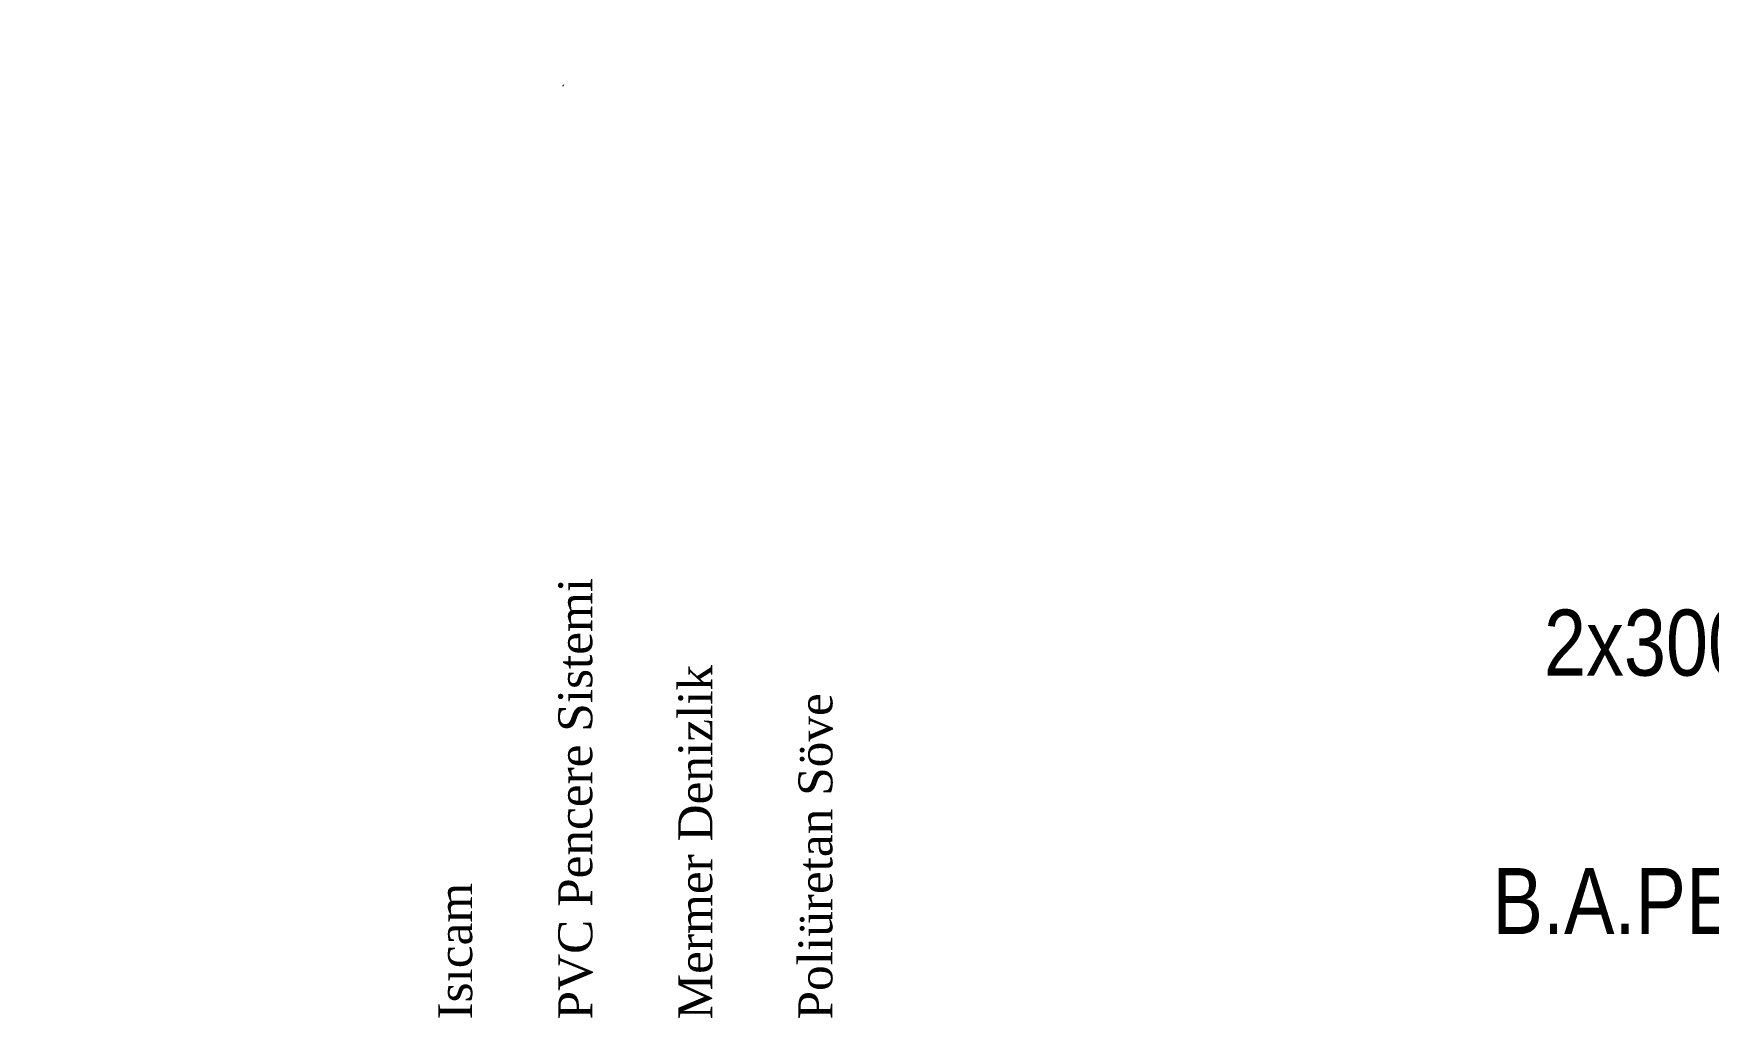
# Model space of a CAD drawing. Header units: millimetres. Extents: x 14753 to 45183, y 5640 to 19518.
# Drawn here: x 41516.1 to 41959.9, y 18338 to 18601.2 of the extents above; entities that cross this region are included whole.
import ezdxf

# ---------------------------------------------------------------- set-up
doc = ezdxf.new("R2010")
doc.units = ezdxf.units.MM
doc.linetypes.add('DASHDOT2', pattern=[0.5, 0.25, -0.125, 0, -0.125])
doc.linetypes.add('HIDDEN', pattern=[0.375, 0.25, -0.125])
for name, color, linetype in [('5', 5, 'HIDDEN'), ('tarama', 253, 'Continuous'), ('YAzı', 7, 'Continuous')]:
    doc.layers.add(name, color=color, linetype=linetype)
doc.layers.add('A-AREA-IDEN', color=2, linetype='Continuous', lineweight=35)
doc.layers.add('YAZI', color=1, linetype='Continuous', lineweight=0)
doc.styles.add('ack-text-times', font='times.ttf', dxfattribs={"height": 12})
doc.styles.add('TXTX', font='swissc.ttf', dxfattribs={"height": 10})

# ---------------------------------------------------------------- blocks, each defined once
blk = doc.blocks.new('A$C1A495F32')
at = {"layer": 'tarama', "linetype": 'DASHDOT2', "ltscale": 50}
blk.add_circle((3.75, 3.75), 3.75, dxfattribs=at)
at = {"layer": 'YAZI', "linetype": 'Continuous', "char_height": 0.1, "width": 4.488609, "attachment_point": 1, "rotation": 90, "style": 'ack-text-times'}
for s, insert in [('PVC Pencere Sistemi', (4.7977, 4.5964)), ('Mermer Denizlik', (5.1512, 4.5964)), ('Poliüretan Söve', (5.5048, 4.5964)), ('Is{\\fTimes New Roman|b0|i0|c162|p18;ıcam}', (4.4441, 4.5964))]:
    blk.add_mtext(s, dxfattribs=dict(at, insert=insert))
blk = doc.blocks.new('URFALI APTİ')
at = {"layer": 'YAzı', "color": 2, "style": 'TXTX'}
for s, p in [('2x300P YALTEKS SU YALITIM MEBRANI............0.60 cm.', (33826.453, 25808.8249)), ('B.A.PERDE ( SU İZALASYON KATKILI)......................20cm.', (33826.3168, 25808.1399))]:
    blk.add_text(s, height=0.175, dxfattribs=at).set_placement(p)

msp = doc.modelspace()

# ---------------------------------------------------------------- block references
at = {"layer": '5', "color": 8, "linetype": 'ByBlock', "xscale": 90.0000000001455, "yscale": 90.0000000001455, "zscale": 90.0000000001455}
msp.add_blockref('A$C1A495F32', (41223.33, 17926.16, -574.2), dxfattribs=at)
at = {"layer": 'A-AREA-IDEN', "linetype": 'ByBlock', "xscale": 100, "yscale": 100, "zscale": 100}
msp.add_blockref('URFALI APTİ', (-3340728.96, -2562451.52, -574.2), dxfattribs=at)

doc.saveas('drawing.dxf')
